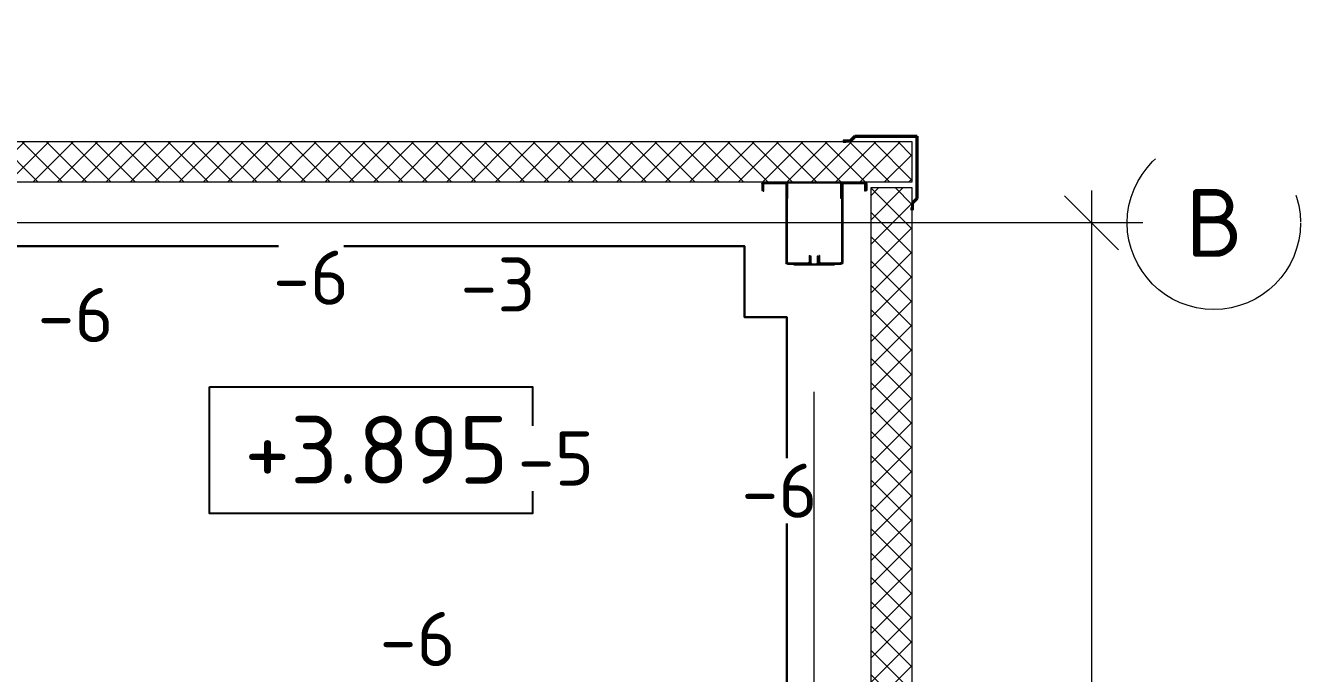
# Model space of a CAD drawing. Header units: metres. Extents: x -2111 to 158, y 19 to 1277.
# Drawn here: x 67.764 to 72.47, y 31.674 to 34.065 of the extents above; entities that cross this region are included whole.
import ezdxf
from ezdxf.enums import TextEntityAlignment as Align

# ---------------------------------------------------------------- set-up
doc = ezdxf.new("R2010")
doc.units = ezdxf.units.M
doc.header["$PDMODE"] = 35
doc.header["$PDSIZE"] = 0.03
for name, pattern in [('XKITLINE00', [0]), ('XKITLINE02', [4, 2, -2]), ('Xref_level ST-8$0$DASHDOT', [25.4, 12.7, -6.35, 0, -6.35])]:
    doc.linetypes.add(name, pattern=pattern)
doc.layers.get('Defpoints').update_dxf_attribs({"color": 4})
doc.layers.add('01', color=123, linetype='Continuous')
doc.layers.add('высотные отклонения', color=7, linetype='Continuous')
doc.layers.add('_5-1_Площадь помещений', color=2, linetype='Continuous', plot=False)
doc.layers.add('ГКЛ (контур)', color=255, linetype='Continuous', plot=False)
for name, color, linetype, lineweight in [('Part', 5, 'Continuous', 0), ('S-WALL-PATT', 7, 'Continuous', 0), ('Выноски', 7, 'Continuous', 15), ('Обобщенные модели', 7, 'Continuous', 18), ('Оси', 250, 'Xref_level ST-8$0$DASHDOT', 5), ('Привязки', 7, 'Continuous', 9)]:
    doc.layers.add(name, color=color, linetype=linetype, lineweight=lineweight)
doc.styles.add('Норм 2.5', font='isocpeur.ttf', dxfattribs={"height": 2.5})
doc.dimstyles.new('Норм Оси', dxfattribs={"dimtxt": 2.5, "dimasz": 2, "dimexe": 1, "dimexo": 0.6267, "dimgap": 0.81, "dimtad": 1, "dimdec": 0, "dimlfac": 1000, "dimrnd": 10, "dimzin": 0, "dimtxsty": 'Норм 2.5', "dimblk": 'OBLIQUE', "dimcen": 0.9, "dimdle": 1.2, "dimclrd": 256, "dimclrt": 256, "dimadec": 3, "dimazin": 0, "dimtfac": 1, "dimtdec": 0, "dimtofl": 0, "dimtmove": 0, "dimatfit": 3, "dimfxl": 1, "dimtfill": 1, "dimtolj": 1, "dimtzin": 0, "dimlwd": -1, "dimlwe": -1, "dimarcsym": 0})

# ---------------------------------------------------------------- blocks, each defined once
blk = doc.blocks.new('Колонна К2')
at = {"layer": 'Part', "linetype": 'XKITLINE00', "lineweight": 0}
for p, q in [((-105, 146), (-104.9, 146.9)), ((-105, -141), (-105, 146)), ((-102.5, 146.6), (-102.5, 145.9)), ((-102.5, -141.1), (-102.5, 145.9)), ((-102.5, 143.6), (-102.4, 144.4)), ((-102.5, -143.4), (-102.5, 143.6)), ((-100, 144.1), (-100, 143.5)), ((-100, -143.5), (-100, 143.5)), ((-99.4, 152.4), (-98.5, 152.5)), ((-98.4, 150), (-99.1, 150)), ((-98.5, 152.5), (-17.5, 152.5)), ((-98.4, 150), (-17.6, 150)), ((-96.9, 149.9), (-96.1, 150)), ((-96, 147.5), (-96.6, 147.5)), ((-96.1, 150), (-22.9, 150)), ((-96, 147.5), (-23, 147.5)), ((-22.4, 147.5), (-23, 147.5)), ((-22.9, 150), (-22.1, 149.9)), ((-19, 143.5), (-19, 144.1)), ((-19, 120), (-19, 143.5)), ((-16.9, 150), (-17.6, 150)), ((-17.5, 152.5), (-16.6, 152.4)), ((-16.6, 144.4), (-16.5, 143.6)), ((-16.5, 120), (-16.5, 143.6)), ((-13.5, 145.9), (-13.5, 146.6)), ((-13.5, 122.5), (-13.5, 145.9)), ((-11.1, 146.9), (-11, 146)), ((-11, 146), (-11, 122.5)), ((11, 146), (11.1, 146.9)), ((11, 122.5), (11, 146)), ((13.5, 146.6), (13.5, 145.9)), ((13.5, 145.9), (13.5, 122.5)), ((16.5, 143.6), (16.6, 144.4)), ((16.5, 120), (16.5, 143.6)), ((16.6, 152.4), (17.5, 152.5)), ((17.6, 150), (16.9, 150)), ((17.5, 152.5), (98.5, 152.5)), ((17.6, 150), (98.4, 150)), ((19, 144.1), (19, 143.5)), ((19, 120), (19, 143.5)), ((22.1, 149.9), (22.9, 150)), ((23, 147.5), (22.4, 147.5)), ((22.9, 150), (96.1, 150)), ((23, 147.5), (96, 147.5)), ((96.6, 147.5), (96, 147.5)), ((96.1, 150), (96.9, 149.9)), ((99.1, 150), (98.4, 150)), ((98.5, 152.5), (99.4, 152.4)), ((100, 143.5), (100, 144.1)), ((100, -143.5), (100, 143.5)), ((102.4, 144.4), (102.5, 143.6)), ((102.5, 145.9), (102.5, 146.6)), ((102.5, -141.1), (102.5, 145.9)), ((102.5, -143.4), (102.5, 143.6)), ((104.9, 146.9), (105, 146)), ((105, -141), (105, 146)), ((-19, 120), (-16.5, 120)), ((-11, 122.5), (-13.5, 122.5)), ((13.5, 122.5), (11, 122.5)), ((19, 120), (16.5, 120)), ((-100, -143.5), (-100, -89.9)), ((-100, -89.9), (-97.5, -89.9)), ((-97.5, -89.9), (-97.5, -143.7)), ((100, -89.9), (97.5, -89.9)), ((97.5, -89.9), (97.5, -143.7)), ((100, -144), (100, -89.9)), ((-194, -143.5), (-194, -120)), ((-194, -120), (-191.5, -120)), ((-191.5, -120), (-191.5, -143.4)), ((-188.5, -117.5), (-186, -117.5)), ((-188.5, -141.1), (-188.5, -117.5)), ((-188.4, -141.9), (-188.5, -141.1)), ((-186, -117.5), (-186, -141)), ((-186, -141), (-186, -141.6)), ((-105, -141.6), (-105, -141)), ((-102.5, -141.1), (-102.6, -141.9)), ((102.6, -141.9), (102.5, -141.1)), ((105, -141), (105, -141.6)), ((188.5, -117.5), (186, -117.5)), ((186, -117.5), (186, -141)), ((186, -141.6), (186, -141)), ((188.5, -141.1), (188.4, -141.9)), ((188.5, -141.1), (188.5, -117.5)), ((191.5, -120), (191.5, -120)), ((191.5, -120), (191.5, -120)), ((191.5, -143.4), (191.5, -120)), ((191.5, -120), (194, -120)), ((194, -143.5), (194, -120)), ((-193.9, -144.4), (-194, -143.5)), ((-191.5, -143.4), (-191.5, -144.1)), ((-187.5, -150), (-188.4, -149.9)), ((-188.1, -147.5), (-187.4, -147.5)), ((-187.5, -150), (-106.5, -150)), ((-187.4, -147.5), (-106.6, -147.5)), ((-182.1, -147.5), (-182.9, -147.4)), ((-182.6, -145), (-182, -145)), ((-182.1, -147.5), (-108.9, -147.5)), ((-182, -145), (-109, -145)), ((-109, -145), (-108.4, -145)), ((-108.1, -147.4), (-108.9, -147.5)), ((-106.6, -147.5), (-105.9, -147.5)), ((-105.6, -149.9), (-106.5, -150)), ((-102.5, -144.1), (-102.5, -143.4)), ((-99.9, -144.4), (-100, -143.5)), ((-97.5, -143.4), (-97.5, -144.1)), ((-94.4, -149.9), (94.4, -149.9)), ((-94.1, -147.5), (94.1, -147.5)), ((97.5, -143.4), (97.5, -144.1)), ((99.9, -144.4), (100, -143.5)), ((100.1, -144.4), (100, -143.5)), ((102.5, -143.4), (102.5, -144.1)), ((106.5, -150), (105.6, -149.9)), ((105.9, -147.5), (106.6, -147.5)), ((106.5, -150), (187.5, -150)), ((106.6, -147.5), (187.4, -147.5)), ((108.9, -147.5), (108.1, -147.4)), ((108.4, -145), (109, -145)), ((108.9, -147.5), (182.1, -147.5)), ((109, -145), (182, -145)), ((182, -145), (182.6, -145)), ((182.9, -147.4), (182.1, -147.5)), ((187.4, -147.5), (188.1, -147.5)), ((188.4, -149.9), (187.5, -150)), ((191.5, -144.1), (191.5, -143.4)), ((194, -143.5), (193.9, -144.4))]:
    blk.add_line(p, q, dxfattribs=at)
at = {"layer": 'Part', "linetype": 'XKITLINE02', "lineweight": 0}
for p, q in [((-100, -140), (-100, 140)), ((100, -140), (100, 140))]:
    blk.add_line(p, q, dxfattribs=at)
at = {"layer": 'Part', "linetype": 'XKITLINE00', "lineweight": 0}
blk.add_lwpolyline([(-75, 152.5), (-75, 154.5), (75, 154.5), (75, 152.5), (-75, 152.5)], dxfattribs=at)
for centre, radius, start, end in [((-98.5, 146), 6.5, 98.1818, 171.8182), ((-98.5, 146), 3.99, 98.1818, 171.8182), ((-96, 143.5), 6.51, 98.1818, 171.8182), ((-96, 143.5), 4, 98.1818, 171.8182), ((-23, 143.5), 4, 8.1818, 81.8182), ((-23, 143.5), 6.51, 8.1818, 81.8182), ((-17.5, 146), 3.99, 8.1818, 81.8182), ((-17.5, 146), 6.5, 8.1818, 81.8182), ((17.5, 146), 6.5, 98.1818, 171.8182), ((17.5, 146), 3.99, 98.1818, 171.8182), ((23, 143.5), 6.51, 98.1818, 171.8182), ((23, 143.5), 4, 98.1818, 171.8182), ((96, 143.5), 4, 8.1818, 81.8182), ((96, 143.5), 6.51, 8.1818, 81.8182), ((98.5, 146), 3.99, 8.1818, 81.8182), ((98.5, 146), 6.5, 8.1818, 81.8182), ((-187.5, -143.5), 6.5, 188.1818, 261.8182), ((-187.5, -143.5), 3.99, 188.1818, 261.8182), ((-182, -141), 6.51, 188.1818, 261.8182), ((-182, -141), 4, 188.1818, 261.8182), ((-109, -141), 4, 278.1818, 351.8182), ((-109, -141), 6.51, 278.1818, 351.8182), ((-106.5, -143.5), 3.99, 278.1818, 351.8182), ((-106.5, -143.5), 6.5, 278.1818, 351.8182), ((-93.5, -143.5), 6.5, 188.1818, 261.8182), ((-93.5, -143.5), 3.99, 188.1818, 261.8182), ((93.5, -143.5), 3.99, 278.1818, 351.8182), ((93.5, -143.5), 6.5, 278.1818, 351.8182), ((106.5, -143.5), 6.5, 188.1818, 261.8182), ((106.5, -143.5), 3.99, 188.1818, 261.8182), ((109, -141), 6.51, 188.1818, 261.8182), ((109, -141), 4, 188.1818, 261.8182), ((182, -141), 4, 278.1818, 351.8182), ((182, -141), 6.51, 278.1818, 351.8182), ((187.5, -143.5), 3.99, 278.1818, 351.8182), ((187.5, -143.5), 6.5, 278.1818, 351.8182)]:
    blk.add_arc(centre, radius, start, end, dxfattribs=at)
blk = doc.blocks.new('*U21')
at = {"layer": 'S-WALL-PATT', "lineweight": 0, "true_color": 0x636466}
h = blk.add_hatch(dxfattribs=at)
h.set_pattern_fill('ANSI37', color=251, scale=20)
h.paths.add_polyline_path([(-150, 0), (0, 0), (0, 6350), (-150, 6350)])
at = {"color": 0}
blk.add_lwpolyline([(-150, 0), (0, 0), (0, 6350), (-150, 6350)], close=True, dxfattribs=at)
blk = doc.blocks.new('*U23')
at = {"layer": 'S-WALL-PATT', "lineweight": 0, "true_color": 0x636466}
h = blk.add_hatch(dxfattribs=at)
h.set_pattern_fill('ANSI37', color=251, scale=20)
h.paths.add_polyline_path([(-150, 0), (0, 0), (0, 4330), (-150, 4330)])
at = {"color": 0}
blk.add_lwpolyline([(-150, 0), (0, 0), (0, 4330), (-150, 4330)], close=True, dxfattribs=at)
blk = doc.blocks.new('190_ФЭ_Стена_Стык угловой внешний фигурный - ФЭ-У1_230х230-1307890-_О__L1_0_000_')
at = {"layer": 'Обобщенные модели', "lineweight": 9}
h = blk.add_hatch(dxfattribs=at)
h.set_pattern_fill('FP_6', color=256, style=0, pattern_type=2)
h.set_pattern_definition([(45, (0, 0), (-106.066, 106.066), [])])
h.paths.add_polyline_path([(-231.2, -295), (-65, -295), (-48, -278), (-48.4, -277), (-65.4, -294), (-294, -294), (-294, -65.4), (-277, -48.4), (-278, -48), (-295, -65), (-295, -295)], flags=0)
h.paths.add_polyline_path([(-23, -276), (-22, -275), (-32, -276)], flags=0)
h.paths.add_polyline_path([(-276, -32), (-275, -32), (-276, -23)], flags=0)
at = {"layer": 'Обобщенные модели', "lineweight": 40}
for p, q in [((-275, -22), (-278, -22)), ((-278, -22), (-278, -48)), ((-277, -48.4), (-277, -23)), ((-277, -23), (-276, -23)), ((-276, -23), (-276, -32)), ((-276, -32), (-275, -32)), ((-275, -32), (-275, -22)), ((-278, -48), (-295, -65)), ((-295, -65), (-295, -295)), ((-294, -65.4), (-277, -48.4)), ((-294, -294), (-294, -65.4)), ((-48.4, -277), (-65.4, -294)), ((-65, -295), (-48, -278)), ((-23, -277), (-48.4, -277)), ((-48, -278), (-22, -278)), ((-22, -275), (-32, -275)), ((-32, -275), (-32, -276)), ((-32, -276), (-23, -276)), ((-23, -276), (-23, -277)), ((-22, -278), (-22, -275)), ((-295, -295), (-65, -295)), ((-65.4, -294), (-294, -294))]:
    blk.add_line(p, q, dxfattribs=at)
blk = doc.blocks.new('_Oblique')
at = {"color": 0, "linetype": 'ByBlock', "lineweight": -2}
blk.add_line((-0.5, -0.5), (0.5, 0.5), dxfattribs=at)
blk = doc.blocks.new('*D193')
at = {"layer": 'Defpoints', "color": 0}
for p in [(71.699, 33.3365), (71.699, 27.3365), (71.699, 27.3365)]:
    blk.add_point(p, dxfattribs=at)
at = {"layer": 'Привязки'}
blk.add_line((71.699, 33.4565), (71.699, 27.2165), dxfattribs=at)
at = {"layer": 'Привязки', "color": 0}
for p, q in [((71.6363, 33.3365), (71.599, 33.3365)), ((71.6363, 27.3365), (71.599, 27.3365))]:
    blk.add_line(p, q, dxfattribs=at)
at = {"layer": 'Привязки', "xscale": 0.2, "yscale": 0.2, "zscale": 0.2}
for p, rotation in [((71.699, 33.3365), 90), ((71.699, 27.3365), 270)]:
    blk.add_blockref('_Oblique', p, dxfattribs=dict(at, rotation=rotation))
at = {"layer": 'Привязки', "insert": (71.493, 30.3365), "char_height": 0.25, "attachment_point": 5, "rotation": 90, "style": 'Норм 2.5', "bg_fill": 3, "box_fill_scale": 1.1, "bg_fill_color": 256, "bg_fill_true_color": 13158600, "bg_fill_transparency": 0}
blk.add_mtext('\\A1;6000', dxfattribs=at)
blk = doc.blocks.new('axis_name')
at = {"lineweight": 9}
blk.add_circle((0, 0), 3.198, dxfattribs=at)
at = {"style": 'Норм 2.5'}
blk.add_attdef('AXIS_NAME', text='', height=2.5, dxfattribs=at).set_placement((0, 0), align=Align.MIDDLE_CENTER)
blk = doc.blocks.new('Проектная_отметка')
blk.add_wipeout([(0, 0), (0, 4.676), (11.917, 4.676), (11.917, 0)])
blk.add_lwpolyline([(0, 4.676), (11.917, 4.676), (11.917, 0), (0, 0)], close=True)
at = {"style": 'Норм 2.5'}
blk.add_attdef('ОТМЕТКА', text='', height=2.5, dxfattribs=at).set_placement((6.151, 2.353), align=Align.MIDDLE_CENTER)

msp = doc.modelspace()

# ---------------------------------------------------------------- linework, layer by layer
at = {"layer": '_5-1_Площадь помещений'}
msp.add_lwpolyline([(67.7056, 33.25), (70.4184, 33.25), (70.4184, 32.9887), (70.5744, 32.9887), (70.5744, 29.8705), (70.1494, 29.8705), (70.1494, 29.6065), (67.7056, 29.6065), (67.7056, 33.25)], dxfattribs=at)
at = {"layer": 'ГКЛ (контур)'}
msp.add_lwpolyline([(70.1494, 29.6065), (70.1494, 29.8705), (70.5744, 29.8705), (70.5744, 32.9887), (70.4184, 32.9887), (70.4184, 33.25), (67.7056, 33.25)], dxfattribs=at)
at = {"layer": 'Оси'}
for p, q in [((70.6756, 20.0131), (70.6756, 34.0648)), ((71.8881, 33.3365), (24.6804, 33.3365))]:
    msp.add_line(p, q, dxfattribs=at)

# ---------------------------------------------------------------- block references
at = {"color": 1, "xscale": -0.001, "yscale": 0.001, "zscale": 0.001, "rotation": 180}
msp.add_blockref('Колонна К2', (70.6756, 33.3365), dxfattribs=at)
at = {"layer": 'Выноски', "xscale": -0.001, "yscale": 0.001, "zscale": 0.001}
for name, p, rotation in [('*U21', (71.0356, 33.4865), 90), ('*U23', (71.0356, 33.4665), 180)]:
    msp.add_blockref(name, p, dxfattribs=dict(at, rotation=rotation))
at = {"layer": 'Обобщенные модели', "xscale": 0.001, "yscale": 0.001, "zscale": 0.001, "rotation": 180}
msp.add_blockref('190_ФЭ_Стена_Стык угловой внешний фигурный - ФЭ-У1_230х230-1307890-_О__L1_0_000_', (70.7606, 33.3614), dxfattribs=at)
at = {"layer": 'Оси', "xscale": 0.1, "yscale": 0.1, "zscale": 0.1}
msp.add_blockref('axis_name', (72.1504, 33.3365), dxfattribs=at).add_auto_attribs({'AXIS_NAME': 'В'})

# ---------------------------------------------------------------- next in the draw order: block references
at = {"layer": '01', "xscale": 0.1, "yscale": 0.1, "zscale": 0.1}
msp.add_blockref('Проектная_отметка', (68.444, 32.2639, -20.644), dxfattribs=at).add_auto_attribs({'ОТМЕТКА': '+3.895'})

# ---------------------------------------------------------------- next in the draw order: texts
at = {"layer": 'высотные отклонения', "char_height": 0.2, "width": 0.2, "attachment_point": 5, "style": 'Норм 2.5', "bg_fill": 3, "box_fill_scale": 1.1, "bg_fill_color": 256, "bg_fill_true_color": 13158600, "bg_fill_transparency": 0}
for s, insert in [('-6', (68.8184, 33.1343, 24.5445)), ('-3', (69.5081, 33.1089, 24.5472)), ('-6', (67.9494, 32.9964, 24.5445)), ('-6', (70.5472, 32.348, 24.543)), ('-6', (69.2119, 31.8008, 24.5445))]:
    msp.add_mtext(s, dxfattribs=dict(at, insert=insert))

# ---------------------------------------------------------------- next in the draw order: dimensions: what is measured, and where the dimension line sits
at = {"layer": 'Привязки'}
dim = msp.add_linear_dim(base=(71.699, 27.3365), p1=(71.699, 33.3365), p2=(71.699, 27.3365), angle=90, dimstyle='Норм Оси', dxfattribs=at)
dim.commit()
dim.dimension.update_dxf_attribs({"geometry": '*D193', "text_midpoint": (71.493, 30.3365)})

# ---------------------------------------------------------------- next in the draw order: texts
at = {"layer": 'высотные отклонения', "insert": (69.7218, 32.4671, 24.545), "char_height": 0.2, "width": 0.2, "attachment_point": 5, "style": 'Норм 2.5', "bg_fill": 3, "box_fill_scale": 1.1, "bg_fill_color": 256, "bg_fill_true_color": 13158600, "bg_fill_transparency": 0}
msp.add_mtext('-5', dxfattribs=at)

doc.saveas('drawing.dxf')
